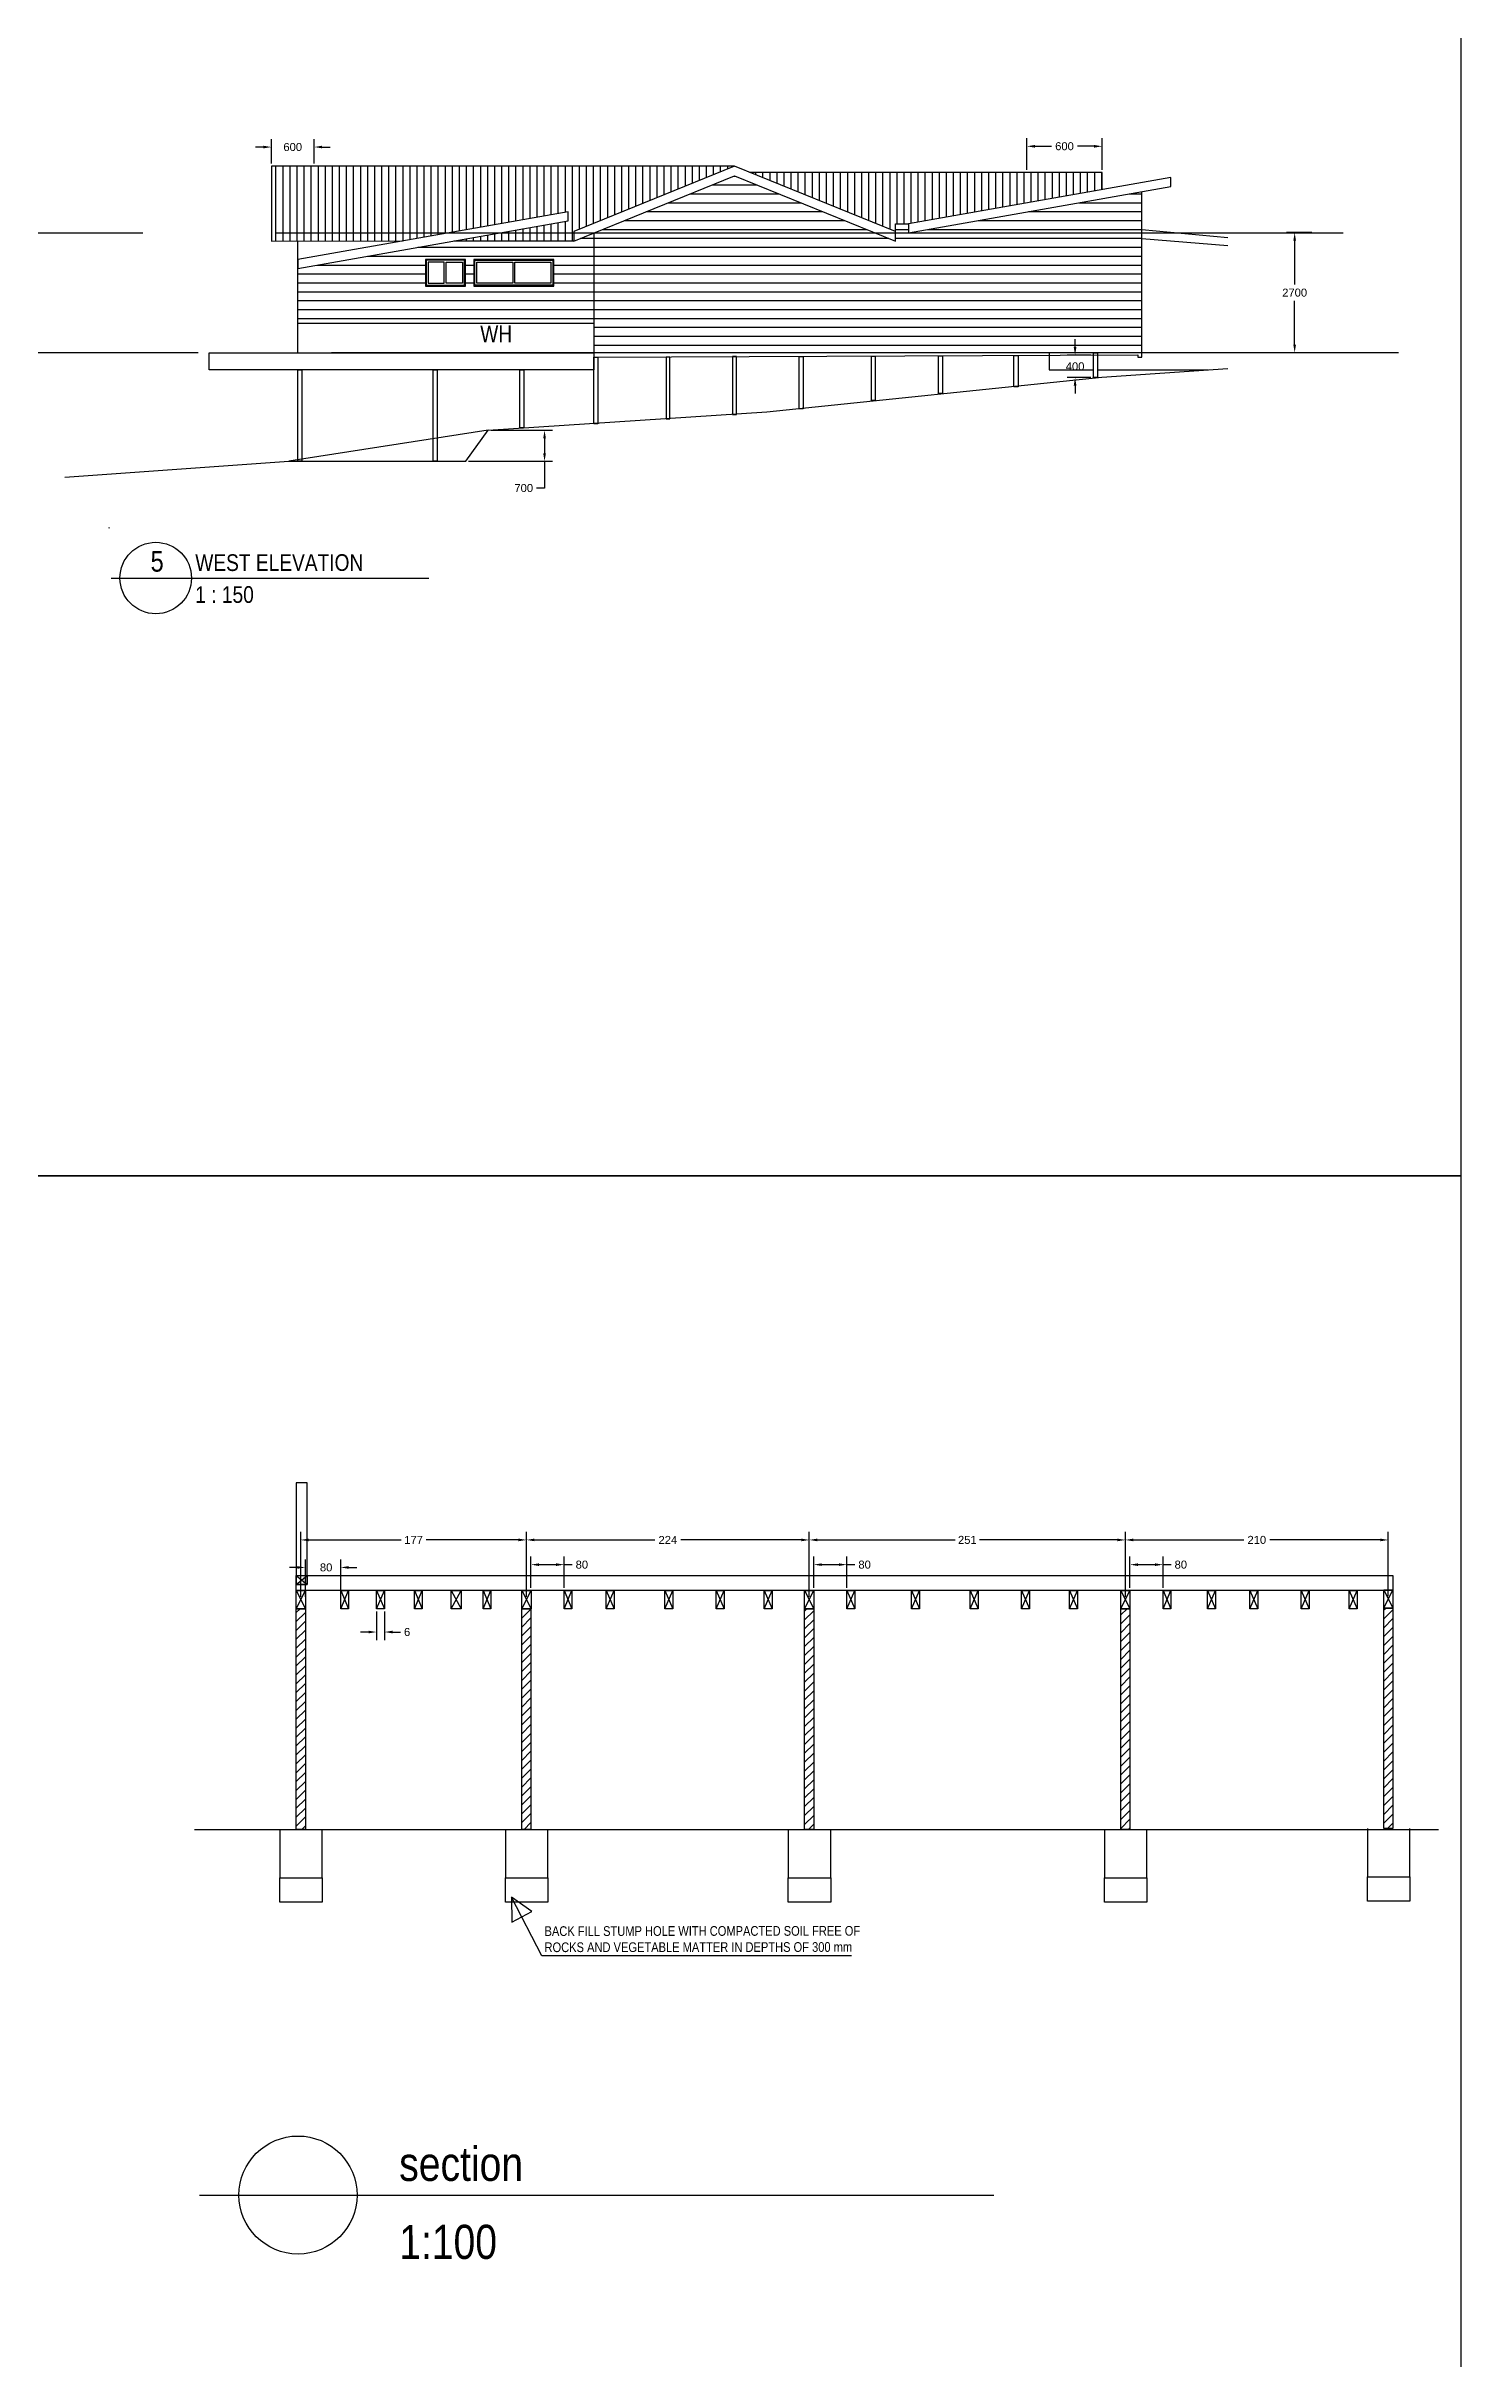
# Model space of a CAD drawing. Header units: metres. Extents: x 8 to 298, y 7 to 251.
# Drawn here: x 266 to 297.9, y 58.6 to 110.6 of the extents above; entities that cross this region are included whole.
import ezdxf

# ---------------------------------------------------------------- set-up
doc = ezdxf.new("R2010")
doc.units = ezdxf.units.M
doc.header["$MEASUREMENT"] = 0
doc.linetypes.add('ACAD_ISO08W100', pattern=[36, 24, -3, 6, -3])
for name, color, linetype in [('A-MUROS', 1, 'Continuous'), ('A-TEXTOS', 2, 'Continuous'), ('NUEVO DIBUJO', 2, 'Continuous')]:
    doc.layers.add(name, color=color, linetype=linetype)
doc.styles.get("Standard").update_dxf_attribs({"font": 'arial.ttf'})
doc.dimstyles.get("Standard").update_dxf_attribs({"dimtxt": 0.18, "dimasz": 0.18, "dimexe": 0.18, "dimexo": 0.0625, "dimgap": 0.09, "dimtad": 0, "dimtih": 1, "dimtoh": 1, "dimzin": 0, "dimdsep": 46, "dimtxsty": 'Standard', "dimcen": 0.09, "dimadec": 0, "dimazin": 0, "dimtfac": 1, "dimtofl": 0, "dimtmove": 0, "dimatfit": 3, "dimfxl": 1, "dimtolj": 1, "dimtzin": 0, "dimarcsym": 0})
pattern_1 = [(0, (1.48994, -146.73185), (0, 0.2), [])]

# ---------------------------------------------------------------- blocks, each defined once
blk = doc.blocks.new('*D161')
at = {"layer": 'Defpoints', "color": 0, "transparency": 16777216}
for p in [(294.119, 106.396), (294.569, 106.396), (294.569, 103.696)]:
    blk.add_point(p, dxfattribs=at)
at = {"layer": 'NUEVO DIBUJO', "color": 0, "lineweight": -2, "transparency": 16777216}
for p, q in [((294.506, 106.396), (293.939, 106.396)), ((294.119, 106.216), (294.119, 105.228)), ((294.119, 103.876), (294.119, 104.864)), ((294.506, 103.696), (293.939, 103.696))]:
    blk.add_line(p, q, dxfattribs=at)
at = {"layer": 'NUEVO DIBUJO', "color": 0, "transparency": 16777216}
for points in [[(294.089, 106.216), (294.149, 106.216), (294.119, 106.396)], [(294.089, 103.876), (294.149, 103.876), (294.119, 103.696)]]:
    blk.add_solid(points, dxfattribs=at)
at = {"layer": 'NUEVO DIBUJO', "color": 0, "transparency": 16777216, "insert": (294.119, 105.046), "char_height": 0.18, "attachment_point": 5}
blk.add_mtext('\\A1;2700', dxfattribs=at)
blk = doc.blocks.new('*D162')
at = {"layer": 'Defpoints', "color": 0, "transparency": 16777216}
for p in [(289.598, 103.641), (289.18, 103.134), (289.598, 103.134)]:
    blk.add_point(p, dxfattribs=at)
at = {"layer": 'NUEVO DIBUJO', "color": 0, "lineweight": -2, "transparency": 16777216}
for p, q in [((289.535, 103.641), (289, 103.641)), ((289.18, 103.821), (289.18, 104.001)), ((289.535, 103.134), (289, 103.134)), ((289.18, 102.954), (289.18, 102.774))]:
    blk.add_line(p, q, dxfattribs=at)
at = {"layer": 'NUEVO DIBUJO', "color": 0, "transparency": 16777216}
for points in [[(289.15, 103.821), (289.21, 103.821), (289.18, 103.641)], [(289.15, 102.954), (289.21, 102.954), (289.18, 103.134)]]:
    blk.add_solid(points, dxfattribs=at)
at = {"layer": 'NUEVO DIBUJO', "color": 0, "transparency": 16777216, "insert": (289.18, 103.387), "char_height": 0.18, "attachment_point": 5}
blk.add_mtext('\\A1;400', dxfattribs=at)
blk = doc.blocks.new('*D163')
at = {"layer": 'Defpoints', "color": 0, "transparency": 16777216}
for p in [(288.096, 108.339), (288.096, 107.75), (289.788, 107.75)]:
    blk.add_point(p, dxfattribs=at)
at = {"layer": 'NUEVO DIBUJO', "color": 0, "lineweight": -2, "transparency": 16777216}
for p, q in [((288.096, 107.813), (288.096, 108.519)), ((288.276, 108.339), (288.653, 108.339)), ((289.608, 108.339), (289.231, 108.339)), ((289.788, 107.813), (289.788, 108.519))]:
    blk.add_line(p, q, dxfattribs=at)
at = {"layer": 'NUEVO DIBUJO', "color": 0, "transparency": 16777216}
for points in [[(288.276, 108.369), (288.276, 108.309), (288.096, 108.339)], [(289.608, 108.369), (289.608, 108.309), (289.788, 108.339)]]:
    blk.add_solid(points, dxfattribs=at)
at = {"layer": 'NUEVO DIBUJO', "color": 0, "transparency": 16777216, "insert": (288.942, 108.339), "char_height": 0.18, "attachment_point": 5}
blk.add_mtext('\\A1;600', dxfattribs=at)
blk = doc.blocks.new('*D164')
at = {"layer": 'Defpoints', "color": 0, "transparency": 16777216}
for p in [(275.982, 101.951), (275.474, 101.253), (277.247, 101.253)]:
    blk.add_point(p, dxfattribs=at)
at = {"layer": 'NUEVO DIBUJO', "color": 0, "lineweight": -2, "transparency": 16777216}
for p, q in [((276.044, 101.951), (277.427, 101.951)), ((277.247, 101.771), (277.247, 101.433)), ((275.537, 101.253), (277.427, 101.253)), ((277.247, 101.253), (277.247, 100.65)), ((277.247, 100.65), (277.067, 100.65))]:
    blk.add_line(p, q, dxfattribs=at)
at = {"layer": 'NUEVO DIBUJO', "color": 0, "transparency": 16777216}
for points in [[(277.217, 101.771), (277.277, 101.771), (277.247, 101.951)], [(277.217, 101.433), (277.277, 101.433), (277.247, 101.253)]]:
    blk.add_solid(points, dxfattribs=at)
at = {"layer": 'NUEVO DIBUJO', "color": 0, "transparency": 16777216, "insert": (276.779, 100.65), "char_height": 0.18, "attachment_point": 5}
blk.add_mtext('\\A1;700', dxfattribs=at)
blk = doc.blocks.new('*D165')
at = {"layer": 'Defpoints', "color": 0, "transparency": 16777216}
for p in [(272.064, 108.322), (271.103, 107.889), (272.064, 107.889)]:
    blk.add_point(p, dxfattribs=at)
at = {"layer": 'NUEVO DIBUJO', "color": 0, "lineweight": -2, "transparency": 16777216}
for p, q in [((270.923, 108.322), (270.743, 108.322)), ((271.103, 107.952), (271.103, 108.502)), ((272.064, 107.952), (272.064, 108.502)), ((272.244, 108.322), (272.424, 108.322))]:
    blk.add_line(p, q, dxfattribs=at)
at = {"layer": 'NUEVO DIBUJO', "color": 0, "transparency": 16777216}
for points in [[(270.923, 108.352), (270.923, 108.292), (271.103, 108.322)], [(272.244, 108.352), (272.244, 108.292), (272.064, 108.322)]]:
    blk.add_solid(points, dxfattribs=at)
at = {"layer": 'NUEVO DIBUJO', "color": 0, "transparency": 16777216, "insert": (271.583, 108.322), "char_height": 0.18, "attachment_point": 5}
blk.add_mtext('\\A1;600', dxfattribs=at)
blk = doc.blocks.new('*D484')
at = {"layer": 'Defpoints', "color": 0, "transparency": 16777216}
for p in [(276.84, 76.986), (271.764, 75.642), (276.84, 75.642)]:
    blk.add_point(p, dxfattribs=at)
at = {"layer": 'NUEVO DIBUJO', "color": 0, "lineweight": -2, "transparency": 16777216}
for p, q in [((271.764, 75.704), (271.764, 77.166)), ((276.84, 75.704), (276.84, 77.166)), ((271.944, 76.986), (274.022, 76.986)), ((276.66, 76.986), (274.582, 76.986))]:
    blk.add_line(p, q, dxfattribs=at)
at = {"layer": 'NUEVO DIBUJO', "color": 0, "transparency": 16777216}
for points in [[(271.944, 77.016), (271.944, 76.956), (271.764, 76.986)], [(276.66, 77.016), (276.66, 76.956), (276.84, 76.986)]]:
    blk.add_solid(points, dxfattribs=at)
at = {"layer": 'NUEVO DIBUJO', "color": 0, "transparency": 16777216, "insert": (274.302, 76.986), "char_height": 0.18, "attachment_point": 5}
blk.add_mtext('\\A1;177', dxfattribs=at)
blk = doc.blocks.new('*D485')
at = {"layer": 'Defpoints', "color": 0, "transparency": 16777216}
for p in [(283.2, 76.986), (276.84, 75.642), (283.2, 75.642)]:
    blk.add_point(p, dxfattribs=at)
at = {"layer": 'NUEVO DIBUJO', "color": 0, "lineweight": -2, "transparency": 16777216}
for p, q in [((276.84, 75.704), (276.84, 77.166)), ((283.2, 75.704), (283.2, 77.166)), ((277.02, 76.986), (279.73, 76.986)), ((283.02, 76.986), (280.31, 76.986))]:
    blk.add_line(p, q, dxfattribs=at)
at = {"layer": 'NUEVO DIBUJO', "color": 0, "transparency": 16777216}
for points in [[(277.02, 77.016), (277.02, 76.956), (276.84, 76.986)], [(283.02, 77.016), (283.02, 76.956), (283.2, 76.986)]]:
    blk.add_solid(points, dxfattribs=at)
at = {"layer": 'NUEVO DIBUJO', "color": 0, "transparency": 16777216, "insert": (280.02, 76.986), "char_height": 0.18, "attachment_point": 5}
blk.add_mtext('\\A1;224', dxfattribs=at)
blk = doc.blocks.new('*D486')
at = {"layer": 'Defpoints', "color": 0, "transparency": 16777216}
for p in [(290.312, 76.986), (283.2, 75.642), (290.312, 75.642)]:
    blk.add_point(p, dxfattribs=at)
at = {"layer": 'NUEVO DIBUJO', "color": 0, "lineweight": -2, "transparency": 16777216}
for p, q in [((283.2, 75.704), (283.2, 77.166)), ((290.312, 75.704), (290.312, 77.166)), ((283.38, 76.986), (286.483, 76.986)), ((290.132, 76.986), (287.029, 76.986))]:
    blk.add_line(p, q, dxfattribs=at)
at = {"layer": 'NUEVO DIBUJO', "color": 0, "transparency": 16777216}
for points in [[(283.38, 77.016), (283.38, 76.956), (283.2, 76.986)], [(290.132, 77.016), (290.132, 76.956), (290.312, 76.986)]]:
    blk.add_solid(points, dxfattribs=at)
at = {"layer": 'NUEVO DIBUJO', "color": 0, "transparency": 16777216, "insert": (286.756, 76.986), "char_height": 0.18, "attachment_point": 5}
blk.add_mtext('\\A1;251', dxfattribs=at)
blk = doc.blocks.new('*D487')
at = {"layer": 'Defpoints', "color": 0, "transparency": 16777216}
for p in [(296.225, 76.986), (290.312, 75.642), (296.225, 75.66)]:
    blk.add_point(p, dxfattribs=at)
at = {"layer": 'NUEVO DIBUJO', "color": 0, "lineweight": -2, "transparency": 16777216}
for p, q in [((290.312, 75.704), (290.312, 77.166)), ((296.225, 75.722), (296.225, 77.166)), ((290.492, 76.986), (292.978, 76.986)), ((296.045, 76.986), (293.559, 76.986))]:
    blk.add_line(p, q, dxfattribs=at)
at = {"layer": 'NUEVO DIBUJO', "color": 0, "transparency": 16777216}
for points in [[(290.492, 77.016), (290.492, 76.956), (290.312, 76.986)], [(296.045, 77.016), (296.045, 76.956), (296.225, 76.986)]]:
    blk.add_solid(points, dxfattribs=at)
at = {"layer": 'NUEVO DIBUJO', "color": 0, "transparency": 16777216, "insert": (293.268, 76.986), "char_height": 0.18, "attachment_point": 5}
blk.add_mtext('\\A1;210', dxfattribs=at)
blk = doc.blocks.new('*D488')
at = {"layer": 'Defpoints', "color": 0, "transparency": 16777216}
for p in [(272.663, 76.367), (271.867, 75.642), (272.663, 75.642)]:
    blk.add_point(p, dxfattribs=at)
at = {"layer": 'NUEVO DIBUJO', "color": 0, "lineweight": -2, "transparency": 16777216}
for p, q in [((271.867, 75.704), (271.867, 76.547)), ((272.663, 75.704), (272.663, 76.547)), ((271.687, 76.367), (271.507, 76.367)), ((272.843, 76.367), (273.023, 76.367))]:
    blk.add_line(p, q, dxfattribs=at)
at = {"layer": 'NUEVO DIBUJO', "color": 0, "transparency": 16777216}
for points in [[(271.687, 76.397), (271.687, 76.337), (271.867, 76.367)], [(272.843, 76.397), (272.843, 76.337), (272.663, 76.367)]]:
    blk.add_solid(points, dxfattribs=at)
at = {"layer": 'NUEVO DIBUJO', "color": 0, "transparency": 16777216, "insert": (272.334, 76.367), "char_height": 0.18, "attachment_point": 5}
blk.add_mtext('\\A1;80', dxfattribs=at)
blk = doc.blocks.new('*D489')
at = {"layer": 'Defpoints', "color": 0, "transparency": 16777216}
for p in [(277.687, 76.43), (276.942, 75.846), (277.687, 75.846)]:
    blk.add_point(p, dxfattribs=at)
at = {"layer": 'NUEVO DIBUJO', "color": 0, "lineweight": -2, "transparency": 16777216}
for p, q in [((276.942, 75.909), (276.942, 76.61)), ((277.687, 75.909), (277.687, 76.61)), ((277.122, 76.43), (277.507, 76.43)), ((277.687, 76.43), (277.867, 76.43))]:
    blk.add_line(p, q, dxfattribs=at)
at = {"layer": 'NUEVO DIBUJO', "color": 0, "transparency": 16777216}
for points in [[(277.122, 76.46), (277.122, 76.4), (276.942, 76.43)], [(277.507, 76.46), (277.507, 76.4), (277.687, 76.43)]]:
    blk.add_solid(points, dxfattribs=at)
at = {"layer": 'NUEVO DIBUJO', "color": 0, "transparency": 16777216, "insert": (278.086, 76.43), "char_height": 0.18, "attachment_point": 5}
blk.add_mtext('\\A1;80', dxfattribs=at)
blk = doc.blocks.new('*D482')
at = {"layer": 'Defpoints', "color": 0, "transparency": 16777216}
for p in [(284.047, 76.43), (283.302, 75.846), (284.047, 75.846)]:
    blk.add_point(p, dxfattribs=at)
at = {"layer": 'NUEVO DIBUJO', "color": 0, "lineweight": -2, "transparency": 16777216}
for p, q in [((283.302, 75.909), (283.302, 76.61)), ((284.047, 75.909), (284.047, 76.61)), ((283.482, 76.43), (283.867, 76.43)), ((284.047, 76.43), (284.227, 76.43))]:
    blk.add_line(p, q, dxfattribs=at)
at = {"layer": 'NUEVO DIBUJO', "color": 0, "transparency": 16777216}
for points in [[(283.482, 76.46), (283.482, 76.4), (283.302, 76.43)], [(283.867, 76.46), (283.867, 76.4), (284.047, 76.43)]]:
    blk.add_solid(points, dxfattribs=at)
at = {"layer": 'NUEVO DIBUJO', "color": 0, "transparency": 16777216, "insert": (284.446, 76.43), "char_height": 0.18, "attachment_point": 5}
blk.add_mtext('\\A1;80', dxfattribs=at)
blk = doc.blocks.new('*D483')
at = {"layer": 'Defpoints', "color": 0, "transparency": 16777216}
for p in [(291.159, 76.43), (290.414, 75.846), (291.159, 75.846)]:
    blk.add_point(p, dxfattribs=at)
at = {"layer": 'NUEVO DIBUJO', "color": 0, "lineweight": -2, "transparency": 16777216}
for p, q in [((290.414, 75.909), (290.414, 76.61)), ((291.159, 75.909), (291.159, 76.61)), ((290.594, 76.43), (290.979, 76.43)), ((291.159, 76.43), (291.339, 76.43))]:
    blk.add_line(p, q, dxfattribs=at)
at = {"layer": 'NUEVO DIBUJO', "color": 0, "transparency": 16777216}
for points in [[(290.594, 76.46), (290.594, 76.4), (290.414, 76.43)], [(290.979, 76.46), (290.979, 76.4), (291.159, 76.43)]]:
    blk.add_solid(points, dxfattribs=at)
at = {"layer": 'NUEVO DIBUJO', "color": 0, "transparency": 16777216, "insert": (291.558, 76.43), "char_height": 0.18, "attachment_point": 5}
blk.add_mtext('\\A1;80', dxfattribs=at)
blk = doc.blocks.new('*D490')
at = {"layer": 'Defpoints', "color": 0, "transparency": 16777216}
for p in [(273.469, 75.437), (273.647, 75.437), (273.647, 74.914)]:
    blk.add_point(p, dxfattribs=at)
at = {"layer": 'NUEVO DIBUJO', "color": 0, "lineweight": -2, "transparency": 16777216}
for p, q in [((273.469, 75.374), (273.469, 74.734)), ((273.647, 75.374), (273.647, 74.734)), ((273.289, 74.914), (273.109, 74.914)), ((273.827, 74.914), (274.007, 74.914))]:
    blk.add_line(p, q, dxfattribs=at)
at = {"layer": 'NUEVO DIBUJO', "color": 0, "transparency": 16777216}
for points in [[(273.289, 74.944), (273.289, 74.884), (273.469, 74.914)], [(273.827, 74.944), (273.827, 74.884), (273.647, 74.914)]]:
    blk.add_solid(points, dxfattribs=at)
at = {"layer": 'NUEVO DIBUJO', "color": 0, "transparency": 16777216, "insert": (274.156, 74.914), "char_height": 0.18, "attachment_point": 5}
blk.add_mtext('\\A1;6', dxfattribs=at)

msp = doc.modelspace()

# ---------------------------------------------------------------- hatches: boundary and pattern name
at = {"true_color": 0x939598}
h = msp.add_hatch(dxfattribs=at)
h.set_pattern_fill('LINE', color=252, scale=0.05, angle=90)
h.set_pattern_definition([(90, (1.48994, -146.73185), (-0.15875, 1e-17), [])])
h.paths.add_polyline_path([(281.5208507, 107.8894034), (271.1028478, 107.8894034), (271.1028478, 106.2082366), (274.0520374, 106.2108952), (277.7774558, 106.8681437), (277.7774558, 106.6649109), (275.2095578, 106.2119386), (277.9044014, 106.2143679), (277.9044014, 106.4239092)])
h.paths.add_polyline_path([(289.7882732, 107.3628118), (289.7882732, 107.750018), (281.8648165, 107.750018), (285.1373001, 106.4239092), (285.1373001, 106.5952182), (285.4355546, 106.5952182)])
at = {"layer": 'NUEVO DIBUJO', "true_color": 0x636466}
h = msp.add_hatch(dxfattribs=at)
h.set_pattern_fill('_USER', color=251, scale=0.2, pattern_type=0)
h.set_pattern_definition(pattern_1)
h.paths.add_polyline_path([(290.6828871, 107.3175089), (285.4355546, 106.3922852), (285.4355546, 106.5952182), (285.1373001, 106.5952182), (285.1373001, 106.4239092), (285.1373001, 106.2082366), (281.5209257, 107.6737308), (278.3546309, 106.3906794), (278.3546309, 103.695689), (290.6828871, 103.695689)])
h = msp.add_hatch(dxfattribs=at)
h.set_pattern_fill('_USER', color=251, scale=0.2, pattern_type=0)
h.set_pattern_definition(pattern_1)
h.paths.add_polyline_path([(278.3546309, 104.3578879), (278.3546309, 106.3906794), (277.9044014, 106.2082366), (277.9044014, 106.2143679), (275.2095578, 106.2119386), (271.6973474, 105.5923915), (271.6984603, 104.3578879)])
h.paths.add_polyline_path([(277.454022, 105.1928521), (275.6583495, 105.1928521), (275.6583495, 105.795776), (277.454022, 105.795776)], flags=16)
h.paths.add_polyline_path([(277.4348377, 105.2120963), (275.6773838, 105.2120963), (275.6773838, 105.7767417), (277.4348377, 105.7767417)], flags=0)
h.paths.add_polyline_path([(277.3903244, 105.2564598), (276.5782925, 105.2564598), (276.5782925, 105.7323782), (277.3903244, 105.7323782)], flags=0)
h.paths.add_polyline_path([(276.533929, 105.2564598), (275.7217473, 105.2564598), (275.7217473, 105.7323782), (276.533929, 105.7323782)], flags=0)
h.paths.add_polyline_path([(275.4680061, 105.1928521), (274.5669475, 105.1928521), (274.5669475, 105.795776), (275.4680061, 105.795776)], flags=16)
h.paths.add_polyline_path([(275.4489717, 105.2120963), (274.5859818, 105.2120963), (274.5859818, 105.7767417), (275.4489717, 105.7767417)], flags=0)
h.paths.add_polyline_path([(275.4044584, 105.2564598), (275.0365111, 105.2564598), (275.0365111, 105.7323782), (275.4044584, 105.7323782)], flags=0)
h.paths.add_polyline_path([(274.9921476, 105.2564598), (274.6304952, 105.2564598), (274.6304952, 105.7323782), (274.9921476, 105.7323782)], flags=0)
at = {"layer": 'NUEVO DIBUJO'}
h = msp.add_hatch(dxfattribs=at)
h.set_pattern_fill('JIS_WOOD', color=6, scale=0.2)
h.set_pattern_definition([(45, (76.87381, -22.43783), (-0.1, 0.1), [])])
h.paths.add_polyline_path([(271.8665451, 75.4367569), (271.6619019, 75.4367569), (271.6619019, 70.4753725), (271.8665451, 70.4753725)])
h.paths.add_polyline_path([(276.941994, 75.4367569), (276.7373508, 75.4367569), (276.7373508, 70.4753725), (276.941994, 70.4753725)])
h.paths.add_polyline_path([(283.3018546, 75.4367569), (283.0972113, 75.4367569), (283.0972113, 70.4753725), (283.3018546, 70.4753725)])
h.paths.add_polyline_path([(290.4142113, 75.4367569), (290.209568, 75.4367569), (290.209568, 70.4753725), (290.4142113, 70.4753725)])
h.paths.add_polyline_path([(296.3272657, 75.4547839), (296.1226225, 75.4547839), (296.1226225, 70.4933995), (296.3272657, 70.4933995)])

# ---------------------------------------------------------------- linework, layer by layer
at = {"color": 0}
msp.add_open_spline([(267.4545497, 99.7553711), (267.4545497, 99.7427965), (267.4545497, 99.7427965), (267.4545497, 99.7618308)], degree=3, dxfattribs=at)
at = {"layer": 'A-MUROS'}
for points in [[(281.5208507, 107.8894034), (271.1028478, 107.8894034), (271.1028478, 106.2082366), (274.0520374, 106.2108952)], [(277.9044014, 106.4239092), (277.9044014, 106.2143816), (277.9044014, 106.2082366), (281.5209257, 107.6737308), (285.1373001, 106.2082366), (285.1373001, 106.4239092), (281.5208507, 107.8894034), (277.9044014, 106.4239092)], [(289.7882732, 107.3628118), (289.7882732, 107.750018), (281.857099, 107.750018)], [(285.4355546, 106.5952182), (285.4355546, 106.3922852), (291.3363494, 107.4327291), (291.3363494, 107.635812), (285.4355546, 106.5952182)], [(271.6990572, 105.795776), (271.6990572, 105.5926931), (277.7774558, 106.6649109), (277.7774558, 106.8681437), (271.6990572, 105.795776)]]:
    msp.add_lwpolyline(points, dxfattribs=at)
msp.add_lwpolyline([(269.7004517, 103.695689), (278.3546309, 103.695689), (278.3546309, 103.3086625), (269.7004517, 103.3086625)], close=True, dxfattribs=at)
at = {"layer": 'A-TEXTOS'}
msp.add_line((269.4826779, 62.2480644), (287.3505925, 62.2480644), dxfattribs=at)
at = {"layer": 'NUEVO DIBUJO', "color": 3, "linetype": 'ACAD_ISO08W100'}
for p, q in [((235.2090133, 106.395689), (295.4135821, 106.395689)), ((296.4565864, 103.695689), (262.6198277, 103.695689))]:
    msp.add_line(p, q, dxfattribs=at)
at = {"layer": 'NUEVO DIBUJO', "color": 1}
for p, q in [((271.6990572, 103.695689), (271.6967918, 106.2087721)), ((271.6984603, 104.3578879), (278.3546309, 104.3578879))]:
    msp.add_line(p, q, dxfattribs=at)
at = {"layer": 'NUEVO DIBUJO', "color": 2}
for p, q in [((285.1373001, 106.4239092), (285.1373001, 106.5952182)), ((285.1373001, 106.5952182), (285.4355546, 106.5952182)), ((290.6828871, 106.4682727), (292.6179449, 106.2874465)), ((290.6828871, 106.2651898), (292.6179449, 106.1066203)), ((267.4985282, 98.6263314), (274.6409568, 98.6263314)), ((271.2928083, 70.4753725), (271.2928083, 69.3852588)), ((272.247356, 69.3852588), (272.247356, 70.4753725)), ((276.3682572, 70.4753725), (276.3682572, 69.3852588)), ((277.3228049, 69.3852588), (277.3228049, 70.4753725)), ((282.7281177, 70.4753725), (282.7281177, 69.3852588)), ((283.6826654, 69.3852588), (283.6826654, 70.4753725)), ((289.8404744, 70.4753725), (289.8404744, 69.3852588)), ((290.7950221, 69.3852588), (290.7950221, 70.4753725)), ((295.7535289, 70.4933995), (295.7535289, 69.4032858)), ((296.7080766, 69.4032858), (296.7080766, 70.4933995)), ((277.1883832, 67.6273413), (276.50342, 68.9462789)), ((276.50342, 68.9462789), (276.5140335, 68.3859465)), ((276.9642967, 68.6273365), (276.50342, 68.9462789)), ((276.5140335, 68.3859465), (276.9642967, 68.6273365)), ((284.150101, 67.6273413), (277.1883832, 67.6273413))]:
    msp.add_line(p, q, dxfattribs=at)
at = {"layer": 'NUEVO DIBUJO', "color": 2, "linetype": 'ACAD_ISO08W100'}
msp.add_line((275.9817833, 101.9508846), (271.4959743, 101.2527891), dxfattribs=at)
at = {"layer": 'NUEVO DIBUJO', "color": 6}
for p, q in [((271.6619019, 75.8463159), (271.6619019, 76.1866629)), ((271.6619019, 76.1866629), (296.3288815, 76.1866629)), ((271.6619019, 76.1865251), (271.9071468, 75.9817456)), ((271.6619019, 75.9817456), (271.9071468, 76.1865251)), ((296.3288815, 76.1866629), (296.3288815, 75.9817456)), ((271.6619019, 75.8463159), (271.8666814, 75.4367569)), ((271.6619019, 75.4367569), (271.8666814, 75.8463159)), ((272.6631622, 75.4367569), (272.8404739, 75.8463159)), ((272.6631622, 75.8463159), (272.8404739, 75.4367569)), ((273.4693264, 75.4367569), (273.6466381, 75.8463159)), ((273.4693264, 75.8463159), (273.6466381, 75.4367569)), ((274.3188505, 75.4367569), (274.4961622, 75.8463159)), ((274.3188505, 75.8463159), (274.4961622, 75.4367569)), ((275.1484672, 75.8463159), (275.3678251, 75.4367569)), ((275.1484672, 75.4367569), (275.3678251, 75.8463159)), ((275.8641143, 75.4367569), (276.041426, 75.8463159)), ((275.8641143, 75.8463159), (276.041426, 75.4367569)), ((276.7373508, 75.8463159), (276.9421303, 75.4367569)), ((276.7373508, 75.4367569), (276.9421303, 75.8463159)), ((277.6869428, 75.4367569), (277.8642545, 75.8463159)), ((277.6869428, 75.8463159), (277.8642545, 75.4367569)), ((278.6322494, 75.4367569), (278.8095611, 75.8463159)), ((278.6322494, 75.8463159), (278.8095611, 75.4367569)), ((279.9526776, 75.4367569), (280.1299893, 75.8463159)), ((279.9526776, 75.8463159), (280.1299893, 75.4367569)), ((281.1080523, 75.4367569), (281.285364, 75.8463159)), ((281.1080523, 75.8463159), (281.285364, 75.4367569)), ((282.1884027, 75.4367569), (282.3657144, 75.8463159)), ((282.1884027, 75.8463159), (282.3657144, 75.4367569)), ((283.0972113, 75.8463159), (283.3019908, 75.4367569)), ((283.0972113, 75.4367569), (283.3019908, 75.8463159)), ((284.0468033, 75.4367569), (284.224115, 75.8463159)), ((284.0468033, 75.8463159), (284.224115, 75.4367569)), ((285.4994711, 75.4367569), (285.6767828, 75.8463159)), ((285.4994711, 75.8463159), (285.6767828, 75.4367569)), ((286.8198993, 75.4367569), (286.997211, 75.8463159)), ((286.8198993, 75.8463159), (286.997211, 75.4367569)), ((287.9752741, 75.4367569), (288.1525858, 75.8463159)), ((287.9752741, 75.8463159), (288.1525858, 75.4367569)), ((289.0556245, 75.4367569), (289.2329362, 75.8463159)), ((289.0556245, 75.8463159), (289.2329362, 75.4367569)), ((290.209568, 75.8463159), (290.4143475, 75.4367569)), ((290.209568, 75.4367569), (290.4143475, 75.8463159)), ((291.15916, 75.4367569), (291.3364717, 75.8463159)), ((291.15916, 75.8463159), (291.3364717, 75.4367569)), ((292.1581595, 75.4367569), (292.3354712, 75.8463159)), ((292.1581595, 75.8463159), (292.3354712, 75.4367569)), ((293.1126814, 75.4367569), (293.2899931, 75.8463159)), ((293.1126814, 75.8463159), (293.2899931, 75.4367569)), ((294.2680561, 75.4367569), (294.4453678, 75.8463159)), ((294.2680561, 75.8463159), (294.4453678, 75.4367569)), ((295.3484065, 75.4367569), (295.5257182, 75.8463159)), ((295.3484065, 75.8463159), (295.5257182, 75.4367569)), ((296.1226225, 75.8643429), (296.327402, 75.4547839)), ((296.1226225, 75.4547839), (296.327402, 75.8643429))]:
    msp.add_line(p, q, dxfattribs=at)
at = {"layer": 'NUEVO DIBUJO', "color": 2, "lineweight": 30}
msp.add_line((269.3721318, 70.4753725), (297.3576861, 70.4753725), dxfattribs=at)
at = {"layer": 'NUEVO DIBUJO', "color": 2}
for points in [[(236.0258756, 128.2517279), (297.8544523, 128.2517279), (297.8544523, 85.1774737), (236.0258756, 85.1774737)], [(278.3549307, 103.5940726), (278.4436191, 103.5940726), (278.4436191, 102.0966974), (278.3549307, 102.0966974)], [(279.9791443, 102.2109057), (280.0678712, 102.2109057), (280.0678712, 103.5940726), (279.9791443, 103.5940726)], [(281.4764123, 102.3061373), (281.5656872, 102.3061373), (281.5656872, 103.6074024), (281.4764123, 103.6074024)], [(282.9711896, 103.6132369), (283.064851, 103.6132369), (283.064851, 102.431376), (282.9711896, 102.431376)], [(284.5974717, 103.6199879), (284.6869206, 103.6199879), (284.6869206, 102.6182262), (284.5974717, 102.6182262)], [(286.1082012, 103.6262593), (286.1961339, 103.6262593), (286.1961339, 102.7739276), (286.1082012, 102.7739276)], [(287.8057583, 103.6333062), (287.897429, 103.6333062), (287.897429, 102.9277659), (287.8057583, 102.9277659)], [(289.5979298, 103.695689), (289.6866568, 103.695689), (289.6866568, 103.1340353), (289.5979298, 103.1340353)], [(271.6990572, 103.3086625), (271.788084, 103.3086625), (271.788084, 101.2527891), (271.6990572, 101.2527891)], [(274.7447012, 103.3086625), (274.8334282, 103.3086625), (274.8334282, 101.2527891), (274.7447012, 101.2527891)], [(276.6924986, 103.3086625), (276.7812255, 103.3086625), (276.7812255, 102.003929), (276.6924986, 102.003929)], [(236.0258756, 85.1774737), (297.8544523, 85.1774737), (297.8544523, 42.1032195), (236.0258756, 42.1032195)], [(271.2928083, 69.3852588), (272.247356, 69.3852588), (272.247356, 68.8402701), (271.2928083, 68.8402701)], [(276.3682572, 69.3852588), (277.3228049, 69.3852588), (277.3228049, 68.8402701), (276.3682572, 68.8402701)], [(282.7281177, 69.3852588), (283.6826654, 69.3852588), (283.6826654, 68.8402701), (282.7281177, 68.8402701)], [(289.8404744, 69.3852588), (290.7950221, 69.3852588), (290.7950221, 68.8402701), (289.8404744, 68.8402701)], [(295.7535289, 69.4032858), (296.7080766, 69.4032858), (296.7080766, 68.8582971), (295.7535289, 68.8582971)]]:
    msp.add_lwpolyline(points, close=True, dxfattribs=at)
at = {"layer": 'NUEVO DIBUJO', "color": 1}
msp.add_lwpolyline([(278.3546309, 106.3906794), (278.3546309, 103.5940726), (290.5940102, 103.6448808), (290.5940102, 103.5940726), (290.6828871, 103.5940726), (290.6828871, 107.3175089)], dxfattribs=at)
at = {"layer": 'NUEVO DIBUJO', "color": 2}
for points in [[(275.2095578, 106.2119386), (277.9195658, 106.2143816)], [(288.5954047, 103.695689), (288.5954047, 103.3086625), (289.5979298, 103.3086625)], [(289.6866568, 103.3086625), (292.162283, 103.3086625)]]:
    msp.add_lwpolyline(points, dxfattribs=at)
at = {"layer": 'NUEVO DIBUJO', "color": 4}
for points in [[(274.5669475, 105.1928521), (275.4680061, 105.1928521), (275.4680061, 105.795776), (274.5669475, 105.795776)], [(274.5859818, 105.2120963), (275.4489717, 105.2120963), (275.4489717, 105.7767417), (274.5859818, 105.7767417)], [(274.6304952, 105.2564598), (274.9921476, 105.2564598), (274.9921476, 105.7323782), (274.6304952, 105.7323782)], [(275.0365111, 105.7323782), (275.4044584, 105.7323782), (275.4044584, 105.2564598), (275.0365111, 105.2564598)], [(275.6583495, 105.1928521), (277.454022, 105.1928521), (277.454022, 105.795776), (275.6583495, 105.795776)], [(275.6773838, 105.7767417), (277.4348377, 105.7767417), (277.4348377, 105.2120963), (275.6773838, 105.2120963)], [(275.7217473, 105.7323782), (276.533929, 105.7323782), (276.533929, 105.2564598), (275.7217473, 105.2564598)], [(276.5782925, 105.7323782), (277.3903244, 105.7323782), (277.3903244, 105.2564598), (276.5782925, 105.2564598)]]:
    msp.add_lwpolyline(points, close=True, dxfattribs=at)
at = {"layer": 'NUEVO DIBUJO', "color": 2, "lineweight": 30}
msp.add_lwpolyline([(266.4584692, 100.8975364), (271.4959743, 101.2527891), (275.4743009, 101.2527891), (275.9817833, 101.9508846), (282.2493332, 102.3667469), (289.7792538, 103.1435883), (292.6179449, 103.3402265)], dxfattribs=at)
at = {"layer": 'NUEVO DIBUJO', "color": 6}
for points in [[(271.6619019, 75.9817456), (271.9071468, 75.9817456), (271.9071468, 78.2716519), (271.6619019, 78.2716519)], [(271.6619019, 76.1866629), (296.3288815, 76.1866629), (296.3288815, 75.8463159), (271.6619019, 75.8463159)], [(271.6619019, 76.1865251), (271.9071468, 76.1865251), (271.9071468, 75.9817456), (271.6619019, 75.9817456)], [(271.6619019, 75.8463159), (271.8666814, 75.8463159), (271.8666814, 75.4367569), (271.6619019, 75.4367569)], [(271.6619019, 75.4367569), (271.8665451, 75.4367569), (271.8665451, 70.4753725), (271.6619019, 70.4753725)], [(272.6631622, 75.8463159), (272.8404739, 75.8463159), (272.8404739, 75.4367569), (272.6631622, 75.4367569)], [(273.4693264, 75.8463159), (273.6466381, 75.8463159), (273.6466381, 75.4367569), (273.4693264, 75.4367569)], [(274.3188505, 75.8463159), (274.4961622, 75.8463159), (274.4961622, 75.4367569), (274.3188505, 75.4367569)], [(275.1484672, 75.8463159), (275.3678251, 75.8463159), (275.3678251, 75.4367569), (275.1484672, 75.4367569)], [(275.8641143, 75.8463159), (276.041426, 75.8463159), (276.041426, 75.4367569), (275.8641143, 75.4367569)], [(276.7373508, 75.8463159), (276.9421303, 75.8463159), (276.9421303, 75.4367569), (276.7373508, 75.4367569)], [(276.7373508, 75.4367569), (276.941994, 75.4367569), (276.941994, 70.4753725), (276.7373508, 70.4753725)], [(277.6869428, 75.8463159), (277.8642545, 75.8463159), (277.8642545, 75.4367569), (277.6869428, 75.4367569)], [(278.6322494, 75.8463159), (278.8095611, 75.8463159), (278.8095611, 75.4367569), (278.6322494, 75.4367569)], [(279.9526776, 75.8463159), (280.1299893, 75.8463159), (280.1299893, 75.4367569), (279.9526776, 75.4367569)], [(281.1080523, 75.8463159), (281.285364, 75.8463159), (281.285364, 75.4367569), (281.1080523, 75.4367569)], [(282.1884027, 75.8463159), (282.3657144, 75.8463159), (282.3657144, 75.4367569), (282.1884027, 75.4367569)], [(283.0972113, 75.8463159), (283.3019908, 75.8463159), (283.3019908, 75.4367569), (283.0972113, 75.4367569)], [(283.0972113, 75.4367569), (283.3018546, 75.4367569), (283.3018546, 70.4753725), (283.0972113, 70.4753725)], [(284.0468033, 75.8463159), (284.224115, 75.8463159), (284.224115, 75.4367569), (284.0468033, 75.4367569)], [(285.4994711, 75.8463159), (285.6767828, 75.8463159), (285.6767828, 75.4367569), (285.4994711, 75.4367569)], [(286.8198993, 75.8463159), (286.997211, 75.8463159), (286.997211, 75.4367569), (286.8198993, 75.4367569)], [(287.9752741, 75.8463159), (288.1525858, 75.8463159), (288.1525858, 75.4367569), (287.9752741, 75.4367569)], [(289.0556245, 75.8463159), (289.2329362, 75.8463159), (289.2329362, 75.4367569), (289.0556245, 75.4367569)], [(290.209568, 75.8463159), (290.4143475, 75.8463159), (290.4143475, 75.4367569), (290.209568, 75.4367569)], [(290.209568, 75.4367569), (290.4142113, 75.4367569), (290.4142113, 70.4753725), (290.209568, 70.4753725)], [(291.15916, 75.8463159), (291.3364717, 75.8463159), (291.3364717, 75.4367569), (291.15916, 75.4367569)], [(292.1581595, 75.8463159), (292.3354712, 75.8463159), (292.3354712, 75.4367569), (292.1581595, 75.4367569)], [(293.1126814, 75.8463159), (293.2899931, 75.8463159), (293.2899931, 75.4367569), (293.1126814, 75.4367569)], [(294.2680561, 75.8463159), (294.4453678, 75.8463159), (294.4453678, 75.4367569), (294.2680561, 75.4367569)], [(295.3484065, 75.8463159), (295.5257182, 75.8463159), (295.5257182, 75.4367569), (295.3484065, 75.4367569)], [(296.1226225, 75.8643429), (296.327402, 75.8643429), (296.327402, 75.4547839), (296.1226225, 75.4547839)], [(296.1226225, 75.4547839), (296.3272657, 75.4547839), (296.3272657, 70.4933995), (296.1226225, 70.4933995)]]:
    msp.add_lwpolyline(points, close=True, dxfattribs=at)
at = {"layer": 'NUEVO DIBUJO', "color": 2}
for centre, radius in [((268.5012884, 98.6263314), 0.8041001), ((271.7020434, 62.2480644), 1.3278138)]:
    msp.add_circle(centre, radius, dxfattribs=at)

# ---------------------------------------------------------------- texts
at = {"linetype": 'ByBlock', "attachment_point": 1, "rotation": 0.05406191}
for s, width, gutter_width, insert, char_height in [('{\\fArial Narrow|b0|i0|c0|p34;WH}', 12.895706027, 1.8786291, (275.7999825, 104.3069557), 0.375725824), ('{\\fArial Narrow|b0|i0|c0|p34;5 }', 15.90994782, 2.3177398, (268.3852664, 99.2333964), 0.463547963)]:
    msp.add_mtext_dynamic_manual_height_columns(s, width=width, gutter_width=gutter_width, heights=[0], dxfattribs=dict(at, insert=insert, char_height=char_height))
at = {"color": 2, "linetype": 'ByBlock', "char_height": 0.375725824, "attachment_point": 1, "rotation": 0.05406191}
for s, insert in [('{\\fArial Narrow|b0|i0|c0|p34;WEST ELEVATION}', (269.3909559, 99.1594033)), ('{\\fArial Narrow|b0|i0|c0|p34;1 : 150}', (269.3909559, 98.4418129))]:
    msp.add_mtext_dynamic_manual_height_columns(s, width=12.895706027, gutter_width=1.8786291, heights=[0], dxfattribs=dict(at, insert=insert))
at = {"layer": 'A-TEXTOS', "attachment_point": 1, "rotation": 0.05406191}
for s, width, gutter_width, insert, char_height in [('{\\fArial Narrow|b0|i0|c0|p34;BACK FILL STUMP HOLE WITH COMPACTED SOIL FREE OF\\PROCKS AND VEGETABLE MATTER IN DEPTHS OF 300 mm}', 7.477472615, 1.0893082, (277.2463327, 68.2945335), 0.217861632), ('{\\fArial Narrow|b0|i0|c0|p34;section}', 26.341188257, 3.8373489, (273.9776392, 63.3321966), 0.76746978), ('{\\fArial Narrow|b0|i0|c0|p34;1:100}', 26.341188257, 3.8373489, (273.9776392, 61.5769553), 0.76746978)]:
    msp.add_mtext_dynamic_manual_height_columns(s, width=width, gutter_width=gutter_width, heights=[0], dxfattribs=dict(at, insert=insert, char_height=char_height))

# ---------------------------------------------------------------- dimensions: what is measured, and where the dimension line sits
at = {"layer": 'NUEVO DIBUJO', "color": 2}
for base, p1, p2, text, picture, middle in [((272.0638356, 108.3223438), (271.1028478, 107.8894034), (272.0638356, 107.8894034), '600', '*D165', (271.5833417, 108.3223438)), ((288.0956874, 108.3389325), (289.7882732, 107.750018), (288.0956874, 107.750018), '600', '*D163', (288.9419803, 108.3389325)), ((276.8397405, 76.9856215), (271.7642916, 75.6415364), (276.8397405, 75.6415364), '177', '*D484', (274.3020161, 76.9856215)), ((283.1996011, 76.9856215), (276.8397405, 75.6415364), (283.1996011, 75.6415364), '224', '*D485', (280.0196708, 76.9856215)), ((290.3119578, 76.9856215), (283.1996011, 75.6415364), (290.3119578, 75.6415364), '251', '*D486', (286.7557794, 76.9856215)), ((296.2250122, 76.9856215), (290.3119578, 75.6415364), (296.2250122, 75.6595634), '210', '*D487', (293.268485, 76.9856215)), ((277.6869428, 76.4304086), (276.9421303, 75.8463159), (277.6869428, 75.8463159), '80', '*D489', (278.0856808, 76.4304086)), ((284.0468033, 76.4304086), (283.3019908, 75.8463159), (284.0468033, 75.8463159), '80', '*D482', (284.4455414, 76.4304086)), ((291.15916, 76.4304086), (290.4143475, 75.8463159), (291.15916, 75.8463159), '80', '*D483', (291.5578981, 76.4304086)), ((273.6466381, 74.9139441), (273.4693264, 75.4367569), (273.6466381, 75.4367569), '6', '*D490', (274.1560651, 74.9139441))]:
    dim = msp.add_linear_dim(base=base, p1=p1, p2=p2, text=text, dimstyle='Standard', dxfattribs=at)
    dim.commit()
    dim.dimension.update_dxf_attribs({"geometry": picture, "text_midpoint": middle})
for base, p1, p2, text, picture, middle in [((294.1190561, 106.395689), (294.5689416, 103.695689), (294.5689416, 106.395689), '2700', '*D161', (294.1190561, 105.045689)), ((289.1799531, 103.1340353), (289.5979298, 103.6407459), (289.5979298, 103.1340353), '400', '*D162', (289.1799531, 103.3873906))]:
    dim = msp.add_linear_dim(base=base, p1=p1, p2=p2, angle=90, text=text, dimstyle='Standard', dxfattribs=at)
    dim.commit()
    dim.dimension.update_dxf_attribs({"geometry": picture, "text_midpoint": middle})
dim = msp.add_linear_dim(base=(277.2470942, 101.2527891), p1=(275.9817833, 101.9508846), p2=(275.4743009, 101.2527891), angle=90, text='700', dimstyle='Standard', dxfattribs=at)
dim.commit()
dim.dimension.update_dxf_attribs({"geometry": '*D164', "text_midpoint": (276.7792907, 100.650405), "dimtype": 160})
dim = msp.add_linear_dim(base=(272.6631622, 76.3673361), p1=(271.8666814, 75.6415364), p2=(272.6631622, 75.6415364), text='80', dimstyle='Standard', dxfattribs=at)
dim.commit()
dim.dimension.update_dxf_attribs({"geometry": '*D488', "text_midpoint": (272.333751, 76.3673361), "dimtype": 160})

doc.saveas('drawing.dxf')
